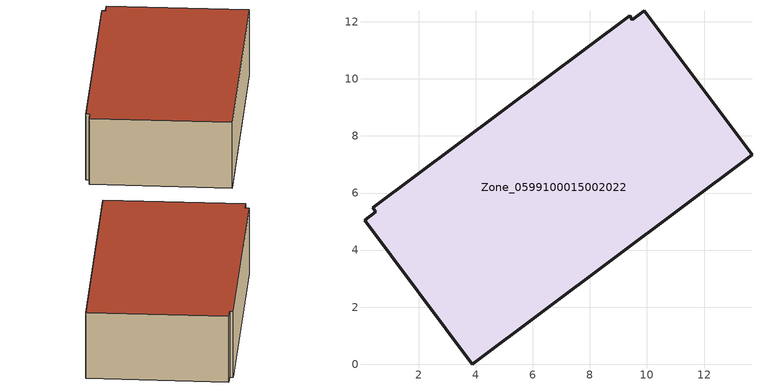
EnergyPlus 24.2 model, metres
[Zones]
Zone_0599100015002022
 floor ground (C_G): 13.68,7.35 3.87,0 0.11,5.04 0.5,5.34 0.4,5.48 9.39,12.21 9.49,12.07 9.91,12.39 z0.77
 wall outside (C_F): 3.87,0 13.68,7.35 9.91,12.39 9.49,12.07 9.39,12.21 0.4,5.48 0.5,5.34 0.11,5.04 3.87,0 z0.77:3.93
 roof outside (C_R): 9.49,12.07 9.39,12.21 0.4,5.48 0.5,5.34 0.11,5.04 3.87,0 13.68,7.35 9.91,12.39 z3.93
[BUILDING]
Pand.0599100015002022: North Axis=0; Terrain=City; Loads Convergence Tolerance Value=0.04; Temperature Convergence Tolerance Value=0.4; Solar Distribution=FullExterior; Maximum Number of Warmup Days=25; Minimum Number of Warmup Days=1
[Site:Location]
Rotterdam.The.Hague.AP_ZH_NLD Design_Conditions: Latitude=51.96; Longitude=4.45; Time Zone=1; Elevation=-4.5
[SITE:GROUNDTEMPERATURE:BUILDINGSURFACE]
18, 18, 18, 18, 18, 18, 18, 18, 18, 18, 18, 18
[MATERIAL] Thermal Absorptance=0.9; Solar Absorptance=0.7; Visible Absorptance=0.7
Name | Roughness | Thickness | Conductivity | Density | Specific Heat
G.TC.1975-1991 | MediumSmooth | 0.15 | 0.288461 | 540 | 1210
F.TC.1975-1991 | Rough | 0.3 | 0.230769 | 1920 | 840
R.TC.1975-1991 | MediumRough | 0.2 | 0.153846 | 1500 | 1000
[CONSTRUCTION]
C_G: G.TC.1975-1991
C_F: F.TC.1975-1991
C_R: R.TC.1975-1991
[ZONE]
Zone_0599100015002022: Type=1; Multiplier=1; Ceiling Height=Autocalculate; Volume=Autocalculate; Floor Area=autocalculate; Part of Total Floor Area=Yes
[ZONEINFILTRATION:DESIGNFLOWRATE]
Infil_Zone_0599100015002022: Zone or ZoneList or Space or SpaceList=Zone_0599100015002022; Schedule=AlwaysOn; Design Flow Rate Calculation Method=Flow/Area; Flow Rate per Floor Area=0.003; Constant Term Coefficient=1; Temperature Term Coefficient=0; Velocity Term Coefficient=0; Velocity Squared Term Coefficient=0
[HVACTEMPLATE:ZONE:IDEALLOADSAIRSYSTEM]
Zone_0599100015002022: Maximum Heating Supply Air Temperature=50; Minimum Cooling Supply Air Temperature=13; Maximum Heating Supply Air Humidity Ratio=0.0156; Minimum Cooling Supply Air Humidity Ratio=0.0077; Heating Limit=NoLimit; Cooling Limit=NoLimit; Dehumidification Control Type=ConstantSensibleHeatRatio; Cooling Sensible Heat Ratio=0.7; Dehumidification Setpoint=60; Humidification Control Type=None; Humidification Setpoint=30; Outdoor Air Method=None; Outdoor Air Flow Rate per Person=0.00944; Outdoor Air Flow Rate per Zone Floor Area=0; Outdoor Air Flow Rate per Zone=0; Demand Controlled Ventilation Type=None; Outdoor Air Economizer Type=NoEconomizer; Heat Recovery Type=None; Sensible Heat Recovery Effectiveness=0.7; Latent Heat Recovery Effectiveness=0.65
[ZONECONTROL:THERMOSTAT]
ThermostatControl_Zone_0599100015002022: Zone or ZoneList=Zone_0599100015002022; Control Type Schedule=DualSetpointControlType; Control 1=Thermostat_Zone_0599100015002022; Temperature Difference Between Cutout And Setpoint=0
[THERMOSTATSETPOINT:DUALSETPOINT]
Thermostat_Zone_0599100015002022: Heating Setpoint Temperature Schedule=HeatingSetpoint_Zone_0599100015002022; Cooling Setpoint Temperature Schedule=CoolingSetpoint_Zone_0599100015002022
[SCHEDULE:COMPACT]
HeatingSetpoint_Zone_0599100015002022: Through: 12/31, For: AllDays, Until: 24:00, 21
CoolingSetpoint_Zone_0599100015002022: Through: 12/31, For: AllDays, Until: 24:00, 24
DualSetpointControlType: Through: 12/31, For: AllDays, Until: 24:00, 4
AlwaysOn: Through: 12/31, For: AllDays, Until: 24:00, 1
